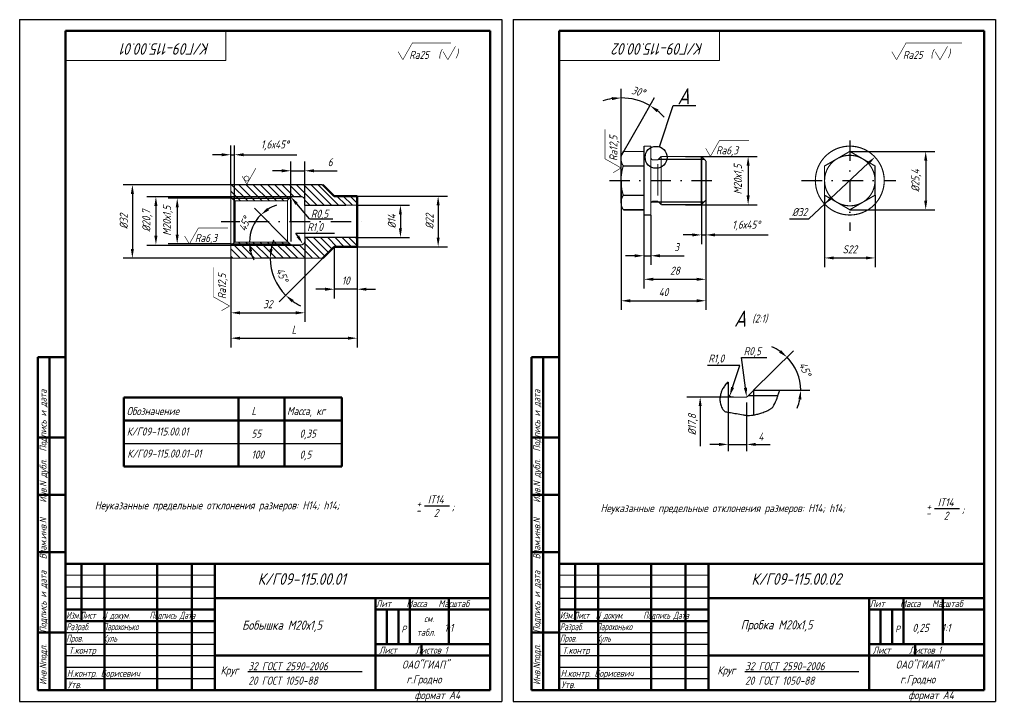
# Model space of a CAD drawing. Header units: inches. Extents: x 2854 to 6563, y -110 to 2015.
# Drawn here: x 4645.3 to 5070.3, y -100.6 to 196.4 of the extents above; entities that cross this region are included whole.
import ezdxf

# ---------------------------------------------------------------- set-up
doc = ezdxf.new("R2010")
doc.units = ezdxf.units.IN
doc.header["$LTSCALE"] = 0.7
doc.header["$MEASUREMENT"] = 0
doc.linetypes.add('DASHDOT', pattern=[25.4, 12.7, -6.35, 0, -6.35])
doc.styles.add('ROMANC', font='romanc', dxfattribs={"width": 0.8, "oblique": 15, "height": 3.5})
doc.styles.get("Standard").update_dxf_attribs({"font": 'romand.shx', "width": 0.8, "oblique": 15, "height": 3.5})
doc.dimstyles.get("Standard").update_dxf_attribs({"dimtxt": 3.5, "dimasz": 4, "dimexe": 4, "dimexo": 0, "dimgap": 2, "dimtad": 1, "dimdec": 0, "dimdsep": 46, "dimtxsty": 'Standard', "dimcen": 0.09, "dimadec": 0, "dimazin": 0, "dimtfac": 1, "dimtdec": 0, "dimtmove": 0, "dimatfit": 3, "dimfxl": 0, "dimtolj": 1, "dimtzin": 0, "dimlwd": 25, "dimlwe": 25, "dimarcsym": 0})

# ---------------------------------------------------------------- blocks, each defined once
blk = doc.blocks.new('*D76')
at = {"color": 0, "lineweight": 25}
for p, q in [((4737.34, 124.48), (4737.34, 141.52)), ((4738.94, 117.48), (4738.94, 141.52)), ((4733.34, 137.52), (4729.34, 137.52)), ((4737.34, 137.52), (4738.94, 137.52)), ((4742.94, 137.52), (4766.01, 137.52))]:
    blk.add_line(p, q, dxfattribs=at)
for points in [[(4733.34, 138.19), (4733.34, 136.86), (4737.34, 137.52)], [(4742.94, 138.19), (4742.94, 136.86), (4738.94, 137.52)]]:
    blk.add_solid(points, dxfattribs=at)
at = {"layer": 'DEFPOINTS', "color": 0, "lineweight": 25}
for p in [(4738.94, 137.52), (4737.34, 124.48), (4738.94, 117.48)]:
    blk.add_point(p, dxfattribs=at)
at = {"color": 0, "lineweight": 25, "insert": (4756.48, 141.61), "char_height": 3.5, "attachment_point": 5}
blk.add_mtext('\\A1;1,6х45%%D', dxfattribs=at)
blk = doc.blocks.new('*D77')
at = {"color": 0, "lineweight": 25}
for p, q in [((4782.35, 97.48), (4782.35, 74.96)), ((4792.35, 97.48), (4792.35, 74.96)), ((4778.35, 78.96), (4774.35, 78.96)), ((4792.35, 78.96), (4782.35, 78.96)), ((4796.35, 78.96), (4800.35, 78.96))]:
    blk.add_line(p, q, dxfattribs=at)
for points in [[(4778.35, 79.63), (4778.35, 78.3), (4782.35, 78.96)], [(4796.35, 79.63), (4796.35, 78.3), (4792.35, 78.96)]]:
    blk.add_solid(points, dxfattribs=at)
at = {"layer": 'DEFPOINTS', "color": 0, "lineweight": 25}
for p in [(4782.35, 97.48), (4792.35, 97.48), (4782.35, 78.96)]:
    blk.add_point(p, dxfattribs=at)
at = {"color": 0, "lineweight": 25, "insert": (4787.35, 82.71), "char_height": 3.5, "attachment_point": 5}
blk.add_mtext('\\A1;10', dxfattribs=at)
blk = doc.blocks.new('*D78')
at = {"color": 0, "lineweight": 25}
for p, q in [((4792.35, 115.54), (4815.16, 115.54)), ((4811.16, 111.54), (4811.16, 105.49)), ((4792.35, 101.49), (4815.16, 101.49))]:
    blk.add_line(p, q, dxfattribs=at)
for points in [[(4810.49, 111.54), (4811.82, 111.54), (4811.16, 115.54)], [(4810.49, 105.49), (4811.82, 105.49), (4811.16, 101.49)]]:
    blk.add_solid(points, dxfattribs=at)
at = {"layer": 'DEFPOINTS', "color": 0, "lineweight": 25}
for p in [(4792.35, 115.54), (4792.35, 101.49), (4811.16, 101.49)]:
    blk.add_point(p, dxfattribs=at)
at = {"color": 0, "lineweight": 25, "insert": (4807.41, 108.52), "char_height": 3.5, "attachment_point": 5, "rotation": 90}
blk.add_mtext('\\A1;%%C14', dxfattribs=at)
blk = doc.blocks.new('*D79')
at = {"color": 0, "lineweight": 25}
for p, q in [((4792.35, 119.48), (4831.6, 119.48)), ((4827.6, 115.48), (4827.6, 101.48)), ((4792.35, 97.48), (4831.6, 97.48))]:
    blk.add_line(p, q, dxfattribs=at)
for points in [[(4826.93, 115.48), (4828.26, 115.48), (4827.6, 119.48)], [(4826.93, 101.48), (4828.26, 101.48), (4827.6, 97.48)]]:
    blk.add_solid(points, dxfattribs=at)
at = {"layer": 'DEFPOINTS', "color": 0, "lineweight": 25}
for p in [(4792.35, 119.48), (4792.35, 97.48), (4827.6, 97.48)]:
    blk.add_point(p, dxfattribs=at)
at = {"color": 0, "lineweight": 25, "insert": (4823.85, 108.48), "char_height": 3.5, "attachment_point": 5, "rotation": 90}
blk.add_mtext('\\A1;%%C22', dxfattribs=at)
blk = doc.blocks.new('*D80')
at = {"color": 0, "lineweight": 25}
for p, q in [((4763.51, 108.48), (4763.51, 134.54)), ((4769.51, 115.48), (4769.51, 134.54)), ((4759.51, 130.54), (4755.51, 130.54)), ((4763.51, 130.54), (4769.51, 130.54)), ((4773.51, 130.54), (4783.64, 130.54))]:
    blk.add_line(p, q, dxfattribs=at)
for points in [[(4759.51, 131.21), (4759.51, 129.87), (4763.51, 130.54)], [(4773.51, 131.21), (4773.51, 129.87), (4769.51, 130.54)]]:
    blk.add_solid(points, dxfattribs=at)
at = {"layer": 'DEFPOINTS', "color": 0, "lineweight": 25}
for p in [(4769.51, 130.54), (4769.51, 115.48), (4763.51, 108.48)]:
    blk.add_point(p, dxfattribs=at)
at = {"color": 0, "lineweight": 25, "insert": (4780.57, 134.29), "char_height": 3.5, "attachment_point": 5}
blk.add_mtext('\\A1;6', dxfattribs=at)
blk = doc.blocks.new('*D84')
at = {"color": 0, "lineweight": 25}
for p, q in [((4766.59, 92.48), (4750.49, 92.48)), ((4777.35, 92.48), (4758.36, 73.49))]:
    blk.add_line(p, q, dxfattribs=at)
for start, end in [(159.9168, 169.9584), (180, 225), (235.0416, 245.0832)]:
    blk.add_arc((4777.35, 92.48), 22.85, start, end, dxfattribs=at)
for points in [[(4755.51, 96.4), (4754.18, 96.52), (4754.49, 92.48)], [(4763.82, 73.24), (4764.68, 74.26), (4761.19, 76.32)]]:
    blk.add_solid(points, dxfattribs=at)
at = {"layer": 'DEFPOINTS', "color": 0, "lineweight": 25}
for p in [(4782.35, 97.48), (4766.59, 92.48), (4777.35, 92.48), (4777.35, 92.48), (4755.27, 86.56)]:
    blk.add_point(p, dxfattribs=at)
at = {"color": 0, "lineweight": 25, "insert": (4759.7, 85.16), "char_height": 3.5, "attachment_point": 5, "rotation": 292.5}
blk.add_mtext('\\A1;45°', dxfattribs=at)
blk = doc.blocks.new('*D85')
at = {"color": 0, "lineweight": 25}
for p, q in [((4769.51, 101.48), (4769.51, 64.69)), ((4737.34, 92.48), (4737.34, 64.69)), ((4741.34, 68.69), (4765.51, 68.69))]:
    blk.add_line(p, q, dxfattribs=at)
for points in [[(4741.34, 69.36), (4741.34, 68.03), (4737.34, 68.69)], [(4765.51, 69.36), (4765.51, 68.03), (4769.51, 68.69)]]:
    blk.add_solid(points, dxfattribs=at)
at = {"layer": 'DEFPOINTS', "color": 0, "lineweight": 25}
for p in [(4769.51, 101.48), (4737.34, 92.48), (4769.51, 68.69)]:
    blk.add_point(p, dxfattribs=at)
at = {"color": 0, "lineweight": 25, "insert": (4753.42, 72.44), "char_height": 3.5, "attachment_point": 5}
blk.add_mtext('\\A1;32', dxfattribs=at)
blk = doc.blocks.new('*D57')
at = {"color": 0, "lineweight": 25}
for p, q in [((4792.35, 97.48), (4792.35, 53.63)), ((4737.34, 92.48), (4737.34, 53.63)), ((4741.34, 57.63), (4788.35, 57.63))]:
    blk.add_line(p, q, dxfattribs=at)
for points in [[(4741.34, 58.29), (4741.34, 56.96), (4737.34, 57.63)], [(4788.35, 58.29), (4788.35, 56.96), (4792.35, 57.63)]]:
    blk.add_solid(points, dxfattribs=at)
at = {"layer": 'DEFPOINTS', "color": 0, "lineweight": 25}
for p in [(4792.35, 97.48), (4737.34, 92.48), (4792.35, 57.63)]:
    blk.add_point(p, dxfattribs=at)
at = {"color": 0, "lineweight": 25, "insert": (4764.84, 61.38), "char_height": 3.5, "attachment_point": 5}
blk.add_mtext('\\A1;L', dxfattribs=at)
blk = doc.blocks.new('*D86')
at = {"color": 0, "lineweight": 25}
blk.add_line((4762.01, 99.77), (4747.56, 114.21), dxfattribs=at)
for start, end in [(107.7216, 121.3608), (135, 180), (193.6392, 207.2784)]:
    blk.add_arc((4762.3, 99.48), 16.84, start, end, dxfattribs=at)
for points in [[(4753.95, 113.33), (4753.12, 114.38), (4750.39, 111.38)], [(4745.27, 95.42), (4746.59, 95.58), (4745.46, 99.48)]]:
    blk.add_solid(points, dxfattribs=at)
at = {"layer": 'DEFPOINTS', "color": 0, "lineweight": 25}
for p in [(4747.71, 107.9), (4738.94, 99.48), (4762.01, 99.77), (4762.3, 99.48), (4763.21, 98.56)]:
    blk.add_point(p, dxfattribs=at)
at = {"color": 0, "lineweight": 25, "insert": (4743.28, 107.36), "char_height": 3.5, "attachment_point": 5, "rotation": 67.5}
blk.add_mtext('\\A1;45°', dxfattribs=at)
blk = doc.blocks.new('*D87')
at = {"color": 0, "lineweight": 25}
for p, q in [((4907.23, 137.06), (4907.23, 166.29)), ((4916.51, 153.16), (4921.83, 162.39))]:
    blk.add_line(p, q, dxfattribs=at)
for start, end in [(99.0922, 108.1844), (60.0593, 90), (41.8749, 50.9671)]:
    blk.add_arc((4907.23, 137.06), 25.23, start, end, dxfattribs=at)
for points in [[(4903.19, 162.64), (4903.3, 161.31), (4907.23, 162.29)], [(4922.75, 156.11), (4923.5, 157.21), (4919.83, 158.93)]]:
    blk.add_solid(points, dxfattribs=at)
at = {"layer": 'DEFPOINTS', "color": 0, "lineweight": 25}
for p in [(4915.85, 160.78), (4916.51, 153.16), (4907.51, 137.55), (4907.23, 135.81), (4907.23, 126.28)]:
    blk.add_point(p, dxfattribs=at)
at = {"color": 0, "lineweight": 25, "insert": (4914.72, 165.06), "char_height": 3.5, "attachment_point": 5, "rotation": 345.0297}
blk.add_mtext('\\A1;30°', dxfattribs=at)
blk = doc.blocks.new('*D88')
at = {"color": 0, "lineweight": 25}
for p, q in [((4942.23, 115.78), (4942.23, 98.61)), ((4944.2, 117.75), (4944.2, 98.61)), ((4938.23, 102.61), (4934.23, 102.61)), ((4942.23, 102.61), (4944.2, 102.61)), ((4948.2, 102.61), (4971.27, 102.61))]:
    blk.add_line(p, q, dxfattribs=at)
for points in [[(4938.23, 103.28), (4938.23, 101.94), (4942.23, 102.61)], [(4948.2, 103.28), (4948.2, 101.94), (4944.2, 102.61)]]:
    blk.add_solid(points, dxfattribs=at)
at = {"layer": 'DEFPOINTS', "color": 0, "lineweight": 25}
for p in [(4942.23, 115.78), (4944.2, 117.75), (4944.2, 102.61)]:
    blk.add_point(p, dxfattribs=at)
at = {"color": 0, "lineweight": 25, "insert": (4961.74, 106.69), "char_height": 3.5, "attachment_point": 5}
blk.add_mtext('\\A1;1,6х45%%D', dxfattribs=at)
blk = doc.blocks.new('*D58')
at = {"color": 0, "lineweight": 25}
for p, q in [((4917.23, 111.28), (4917.23, 89.54)), ((4920.23, 111.28), (4920.23, 89.54)), ((4913.23, 93.54), (4909.23, 93.54)), ((4917.23, 93.54), (4920.23, 93.54)), ((4924.23, 93.54), (4934.73, 93.54))]:
    blk.add_line(p, q, dxfattribs=at)
for points in [[(4913.23, 94.2), (4913.23, 92.87), (4917.23, 93.54)], [(4924.23, 94.2), (4924.23, 92.87), (4920.23, 93.54)]]:
    blk.add_solid(points, dxfattribs=at)
at = {"layer": 'DEFPOINTS', "color": 0, "lineweight": 25}
for p in [(4917.23, 111.28), (4920.23, 111.28), (4920.23, 93.54)]:
    blk.add_point(p, dxfattribs=at)
at = {"color": 0, "lineweight": 25, "insert": (4931.48, 97.29), "char_height": 3.5, "attachment_point": 5}
blk.add_mtext('\\A1;3', dxfattribs=at)
blk = doc.blocks.new('*D59')
at = {"color": 0, "lineweight": 25}
for p, q in [((4944.2, 117.75), (4944.2, 79.28)), ((4917.23, 111.28), (4917.23, 79.28)), ((4921.23, 83.28), (4940.2, 83.28))]:
    blk.add_line(p, q, dxfattribs=at)
for points in [[(4921.23, 83.95), (4921.23, 82.62), (4917.23, 83.28)], [(4940.2, 83.95), (4940.2, 82.62), (4944.2, 83.28)]]:
    blk.add_solid(points, dxfattribs=at)
at = {"layer": 'DEFPOINTS', "color": 0, "lineweight": 25}
for p in [(4944.2, 117.75), (4917.23, 111.28), (4944.2, 83.28)]:
    blk.add_point(p, dxfattribs=at)
at = {"color": 0, "lineweight": 25, "insert": (4930.72, 87.03), "char_height": 3.5, "attachment_point": 5}
blk.add_mtext('\\A1;28', dxfattribs=at)
blk = doc.blocks.new('*D89')
at = {"color": 0, "lineweight": 25}
for p, q in [((4907.23, 126.28), (4907.23, 69.94)), ((4944.2, 126.28), (4944.2, 69.94)), ((4911.23, 73.94), (4940.2, 73.94))]:
    blk.add_line(p, q, dxfattribs=at)
for points in [[(4911.23, 74.6), (4911.23, 73.27), (4907.23, 73.94)], [(4940.2, 74.6), (4940.2, 73.27), (4944.2, 73.94)]]:
    blk.add_solid(points, dxfattribs=at)
at = {"layer": 'DEFPOINTS', "color": 0, "lineweight": 25}
for p in [(4907.23, 126.28), (4944.2, 126.28), (4944.2, 73.94)]:
    blk.add_point(p, dxfattribs=at)
at = {"color": 0, "lineweight": 25, "insert": (4925.72, 77.69), "char_height": 3.5, "attachment_point": 5}
blk.add_mtext('\\A1;40', dxfattribs=at)
blk = doc.blocks.new('*D90')
at = {"color": 0, "lineweight": 25}
for p, q in [((4964.96, 34.93), (4982.4, 52.15)), ((4976.24, 34.93), (4989.47, 34.93))]:
    blk.add_line(p, q, dxfattribs=at)
for start, end in [(55.8328, 67.0256), (360, 44.64), (337.6144, 348.8072)]:
    blk.add_arc((4964.96, 34.93), 20.51, start, end, dxfattribs=at)
for points in [[(4976.91, 52.41), (4976.05, 51.39), (4979.56, 49.34)], [(4984.42, 31.02), (4985.74, 30.89), (4985.47, 34.93)]]:
    blk.add_solid(points, dxfattribs=at)
at = {"layer": 'DEFPOINTS', "color": 0, "lineweight": 25}
for p in [(4984.78, 40.2), (4964.96, 34.93), (4964.96, 34.93), (4976.24, 34.93), (4962.22, 32.22)]:
    blk.add_point(p, dxfattribs=at)
at = {"color": 0, "lineweight": 25, "insert": (4987.4, 44.14), "char_height": 3.5, "attachment_point": 5, "rotation": 292.32}
blk.add_mtext('\\A1;45°', dxfattribs=at)
blk = doc.blocks.new('*D60')
at = {"color": 0, "lineweight": 25}
for p, q in [((5006.85, 138.98), (5043.9, 138.98)), ((5039.9, 134.98), (5039.9, 117.58)), ((5006.85, 113.58), (5043.9, 113.58))]:
    blk.add_line(p, q, dxfattribs=at)
for points in [[(5039.23, 134.98), (5040.57, 134.98), (5039.9, 138.98)], [(5039.23, 117.58), (5040.57, 117.58), (5039.9, 113.58)]]:
    blk.add_solid(points, dxfattribs=at)
at = {"layer": 'DEFPOINTS', "color": 0, "lineweight": 25}
for p in [(5006.85, 138.98), (5006.85, 113.58), (5039.9, 113.58)]:
    blk.add_point(p, dxfattribs=at)
at = {"color": 0, "lineweight": 25, "insert": (5035.82, 126.28), "char_height": 3.5, "attachment_point": 5, "rotation": 90}
blk.add_mtext('\\A1;%%C25,4', dxfattribs=at)
blk = doc.blocks.new('*D61')
at = {"color": 0, "lineweight": 25}
for p, q in [((4995.85, 119.93), (4995.85, 88.58)), ((5017.85, 119.93), (5017.85, 88.58)), ((4999.85, 92.58), (5013.85, 92.58))]:
    blk.add_line(p, q, dxfattribs=at)
for points in [[(4999.85, 93.25), (4999.85, 91.92), (4995.85, 92.58)], [(5013.85, 93.25), (5013.85, 91.92), (5017.85, 92.58)]]:
    blk.add_solid(points, dxfattribs=at)
at = {"layer": 'DEFPOINTS', "color": 0, "lineweight": 25}
for p in [(4995.85, 119.93), (5017.85, 119.93), (5017.85, 92.58)]:
    blk.add_point(p, dxfattribs=at)
at = {"color": 0, "lineweight": 25, "insert": (5006.85, 96.33), "char_height": 3.5, "attachment_point": 5}
blk.add_mtext('\\A1;S22', dxfattribs=at)

msp = doc.modelspace()

# ---------------------------------------------------------------- linework, layer by layer
for p, q in [((4645.3, 196.42), (4645.3, -100.58)), ((4645.3, 196.42), (4855.3, 196.42)), ((4855.3, 196.42), (4855.3, -100.58)), ((4860.29, 196.42), (4860.29, -100.58)), ((4860.29, 196.42), (5070.29, 196.42)), ((5070.29, 196.42), (5070.29, -100.58)), ((4923.98, 140.94), (4929.89, 158.92)), ((4929.89, 158.92), (4939.76, 158.92)), ((4907.23, 135.81), (4907.23, 155.33)), ((4907.51, 137.55), (4916.51, 153.16)), ((4923.54, 135.58), (4943.42, 135.58)), ((4908.17, 119.93), (4917.23, 119.93)), ((4737.41, 118.62), (4763.24, 118.62)), ((4765.98, 116.14), (4771.43, 109.57)), ((4787.34, 115.48), (4769.51, 115.48)), ((4920.23, 116.98), (4943.42, 116.98)), ((4908.24, 113.58), (4917.23, 113.58)), ((4980.66, 109.6), (4989, 109.6)), ((4765.63, 103.41), (4782.4, 103.41)), ((4766.49, 102.05), (4765.63, 103.41)), ((4737.6, 98.75), (4763.03, 98.75)), ((4792.35, 101.48), (4769.51, 101.48)), ((4959.64, 49.18), (4970.7, 49.18)), ((4961.4, 35.98), (4959.64, 49.18)), ((4958.91, 45.68), (4944.89, 45.68)), ((4955.79, 36.17), (4958.91, 45.68)), ((4956.26, 31.96), (4935.9, 31.96)), ((4962.63, 32.63), (4975.56, 32.63)), ((4941.69, 28.07), (4941.69, 10.55)), ((4645.3, -100.58), (4855.3, -100.58)), ((4860.29, -100.58), (5070.29, -100.58))]:
    msp.add_line(p, q)
at = {"lineweight": 50}
for p, q in [((4665.3, 191.42), (4665.3, -95.58)), ((4665.3, 191.42), (4850.3, 191.42)), ((4850.3, 191.42), (4850.3, -95.58)), ((4880.29, 191.42), (4880.29, -95.58)), ((4880.29, 191.42), (5065.29, 191.42)), ((5065.29, 191.42), (5065.29, -95.58)), ((4782.35, 119.48), (4777.35, 124.48)), ((4738.94, 117.48), (4738.94, 99.48)), ((4782.35, 97.48), (4777.35, 92.48)), ((4653.3, 49.42), (4653.3, -95.58)), ((4653.3, 49.42), (4665.3, 49.42)), ((4658.3, 49.42), (4658.3, -95.58)), ((4868.29, 49.42), (4868.29, -95.58)), ((4868.29, 49.42), (4880.29, 49.42)), ((4873.29, 49.42), (4873.29, -95.58)), ((4690.68, 31.74), (4785.68, 31.74)), ((4690.68, 31.74), (4690.68, 1.74)), ((4740.68, 31.74), (4740.68, 1.74)), ((4760.68, 31.74), (4760.68, 1.74)), ((4785.68, 31.74), (4785.68, 1.74)), ((4690.68, 21.74), (4785.68, 21.74)), ((4653.3, 14.42), (4665.3, 14.42)), ((4868.29, 14.42), (4880.29, 14.42)), ((4690.68, 1.74), (4785.68, 1.74)), ((4653.3, -10.58), (4665.3, -10.58)), ((4868.29, -10.58), (4880.29, -10.58)), ((4653.3, -35.58), (4665.3, -35.58)), ((4868.29, -35.58), (4880.29, -35.58)), ((4665.3, -40.58), (4850.3, -40.58)), ((4672.3, -40.58), (4672.3, -65.58)), ((4682.3, -40.58), (4682.3, -95.58)), ((4705.3, -40.58), (4705.3, -95.58)), ((4720.3, -40.58), (4720.3, -95.58)), ((4730.3, -40.58), (4730.3, -95.58)), ((4880.29, -40.58), (5065.29, -40.58)), ((4887.29, -40.58), (4887.29, -65.58)), ((4897.29, -40.58), (4897.29, -95.58)), ((4920.29, -40.58), (4920.29, -95.58)), ((4935.29, -40.58), (4935.29, -95.58)), ((4945.29, -40.58), (4945.29, -95.58)), ((4800.3, -55.58), (4800.3, -95.58)), ((4815.3, -55.58), (4815.3, -75.58)), ((4832.3, -55.58), (4832.3, -75.58)), ((5015.29, -55.58), (5015.29, -95.58)), ((5030.29, -55.58), (5030.29, -75.58)), ((5047.29, -55.58), (5047.29, -75.58)), ((4665.3, -60.58), (4730.3, -60.58)), ((4800.3, -60.58), (4850.3, -60.58)), ((4805.3, -60.58), (4805.3, -75.58)), ((4810.3, -60.58), (4810.3, -75.58)), ((4880.29, -60.58), (4945.29, -60.58)), ((5015.29, -60.58), (5065.29, -60.58)), ((5020.29, -60.58), (5020.29, -75.58)), ((5025.29, -60.58), (5025.29, -75.58)), ((4665.3, -65.58), (4730.3, -65.58)), ((4880.29, -65.58), (4945.29, -65.58)), ((4653.3, -70.58), (4665.3, -70.58)), ((4868.29, -70.58), (4880.29, -70.58)), ((4800.3, -75.58), (4850.3, -75.58)), ((4820.3, -75.58), (4820.3, -80.58)), ((5015.29, -75.58), (5065.29, -75.58)), ((5035.29, -75.58), (5035.29, -80.58)), ((4653.3, -95.58), (4850.3, -95.58)), ((4868.29, -95.58), (5065.29, -95.58))]:
    msp.add_line(p, q, dxfattribs=at)
at = {"linetype": 'DASHDOT'}
for p, q in [((5006.85, 143.8), (5006.85, 104.4)), ((4902.15, 126.28), (4948.69, 126.28)), ((4985.86, 126.28), (5026.9, 126.28)), ((4733.04, 108.48), (4741.2, 108.48)), ((4745.05, 108.48), (4798.29, 108.48))]:
    msp.add_line(p, q, dxfattribs=at)
at = {"color": 0, "linetype": 'ByBlock'}
for p, q in [((4935.3, 136.78), (4962.89, 136.78)), ((4942.23, 136.78), (4942.23, 100.6)), ((5014.89, 133.79), (4989, 109.6)), ((4907.23, 126.22), (4907.23, 73.69)), ((4944.2, 126.28), (4944.2, 73.75)), ((4935.3, 115.78), (4962.89, 115.78)), ((4917.23, 111.22), (4917.23, 82.03)), ((4953.93, 25.4), (4953.93, 8.37)), ((4961.93, 24), (4961.93, 8.37)), ((4949.93, 11.37), (4945.93, 11.37)), ((4953.93, 11.37), (4961.93, 11.37)), ((4965.93, 11.37), (4969.93, 11.37)), ((4969.93, 11.37), (4972.16, 11.37))]:
    msp.add_line(p, q, dxfattribs=at)
at = {"lineweight": 25}
for p, q in [((4942.23, 136.75), (4966.58, 136.75)), ((4962.58, 132.75), (4962.58, 119.78)), ((4737.34, 124.48), (4690.44, 124.48)), ((4694.44, 120.48), (4694.44, 96.48)), ((4764.88, 119.27), (4700.69, 119.27)), ((4704.69, 115.27), (4704.69, 102.27)), ((4737.34, 118.62), (4709.98, 118.62)), ((4713.98, 115), (4713.98, 102.37)), ((4942.2, 115.78), (4966.58, 115.78)), ((4771.52, 109.57), (4781.75, 109.57)), ((4767.22, 98.07), (4700.69, 98.07)), ((4737.34, 98.75), (4709.98, 98.75)), ((4737.34, 92.48), (4690.44, 92.48)), ((4690.68, 11.74), (4785.68, 11.74)), ((4821.66, -15.35), (4832.49, -15.35)), ((5043.73, -16.57), (5054.55, -16.57)), ((4665.3, -50.58), (4730.3, -50.58)), ((4880.29, -50.58), (4945.29, -50.58)), ((4665.3, -55.58), (4730.3, -55.58)), ((4880.29, -55.58), (4945.29, -55.58)), ((4665.3, -70.58), (4730.3, -70.58)), ((4880.29, -70.58), (4945.29, -70.58)), ((4665.3, -75.58), (4730.3, -75.58)), ((4880.29, -75.58), (4945.29, -75.58)), ((4665.3, -80.58), (4730.3, -80.58)), ((4880.29, -80.58), (4945.29, -80.58)), ((4665.3, -85.58), (4730.3, -85.58)), ((4744.74, -87.53), (4794.47, -87.53)), ((4880.29, -85.58), (4945.29, -85.58)), ((4961.08, -87.53), (5010.81, -87.53)), ((4665.3, -90.58), (4730.3, -90.58)), ((4880.29, -90.58), (4945.29, -90.58))]:
    msp.add_line(p, q, dxfattribs=at)
at = {"color": 0}
for p, q in [((4744.68, 117.48), (4737.68, 124.48)), ((4747.82, 117.48), (4740.82, 124.48)), ((4750.96, 117.48), (4743.96, 124.48)), ((4754.1, 117.48), (4747.1, 124.48)), ((4757.25, 117.48), (4750.25, 124.48)), ((4760.39, 117.48), (4753.39, 124.48)), ((4762.62, 118.39), (4756.53, 124.48)), ((4764.88, 119.27), (4759.68, 124.48)), ((4768.03, 119.27), (4762.82, 124.48)), ((4774.96, 115.48), (4765.96, 124.48)), ((4778.11, 115.48), (4769.11, 124.48)), ((4781.25, 115.48), (4772.25, 124.48)), ((4784.39, 115.48), (4775.39, 124.48)), ((4741.53, 117.48), (4737.34, 121.67)), ((4787.34, 115.67), (4783.54, 119.48)), ((4790.09, 115.67), (4786.28, 119.48)), ((4792.35, 116.37), (4789.24, 119.48)), ((4769.58, 117.77), (4769.49, 117.86)), ((4771.82, 115.48), (4769.5, 117.79)), ((4744.42, 92.48), (4738.18, 98.71)), ((4747.67, 92.48), (4740.67, 99.48)), ((4750.82, 92.48), (4743.82, 99.48)), ((4753.96, 92.48), (4746.96, 99.48)), ((4757.1, 92.48), (4750.1, 99.48)), ((4760.23, 92.48), (4753.23, 99.48)), ((4763.39, 92.48), (4756.11, 99.76)), ((4766.53, 92.48), (4759.53, 99.48)), ((4769.68, 92.48), (4764.13, 98.02)), ((4772.82, 92.48), (4767.02, 98.27)), ((4775.96, 92.48), (4769.32, 99.12)), ((4778.23, 93.35), (4770.1, 101.48)), ((4779.8, 94.93), (4773.25, 101.48)), ((4781.14, 96.73), (4776.39, 101.48)), ((4783.53, 97.48), (4779.53, 101.48)), ((4786.68, 97.48), (4782.68, 101.48)), ((4785.82, 101.48), (4785.8, 101.49)), ((4789.82, 97.48), (4785.82, 101.48)), ((4792.35, 97.82), (4788.69, 101.48)), ((4792.35, 100.74), (4791.61, 101.48)), ((4741.39, 92.48), (4737.34, 96.52)), ((4738.24, 92.48), (4737.34, 93.38))]:
    msp.add_line(p, q, dxfattribs=at)
at = {"linetype": 'Continuous', "lineweight": 50}
for p, q in [((4782.35, 119.48), (4792.35, 119.48)), ((4782.35, 97.48), (4792.35, 97.48))]:
    msp.add_line(p, q, dxfattribs=at)
at = {"color": 0, "linetype": 'ByBlock', "lineweight": 50}
msp.add_line((4792.35, 119.48), (4792.35, 97.48), dxfattribs=at)
at = {"lineweight": 15}
for p, q in [((4665.3, -45.58), (4730.3, -45.58)), ((4880.29, -45.58), (4945.29, -45.58))]:
    msp.add_line(p, q, dxfattribs=at)
at = {"color": 1, "lineweight": 50}
for p, q in [((4730.3, -55.58), (4850.3, -55.58)), ((4945.29, -55.58), (5065.29, -55.58)), ((4730.3, -80.58), (4850.3, -80.58)), ((4945.29, -80.58), (5065.29, -80.58))]:
    msp.add_line(p, q, dxfattribs=at)
for points, const_width in [([(4735.15, 178.54), (4735.15, 191.54)], 0.5), ([(4950.14, 178.54), (4950.14, 191.54)], 0.5), ([(4812.22, 178.89), (4816.38, 186.23)], 0.25), ([(4816.38, 186.23), (4833.13, 186.23)], 0.3), ([(4831.82, 178.89), (4835.16, 184.78)], 0.25), ([(5027.2, 178.89), (5031.37, 186.23)], 0.25), ([(5031.37, 186.23), (5055.73, 186.23)], 0.3), ([(5046.11, 178.89), (5049.45, 184.78)], 0.25), ([(4665.15, 178.54), (4735.15, 178.54)], 0.5), ([(4810.19, 182.39), (4812.22, 178.89)], 0.25), ([(4829.79, 182.39), (4831.82, 178.89)], 0.25), ([(4880.14, 178.54), (4950.14, 178.54)], 0.5), ([(5025.17, 182.39), (5027.2, 178.89)], 0.25), ([(5044.08, 182.39), (5046.11, 178.89)], 0.25), ([(4900.28, 135.74), (4900.28, 148.62)], 0.25), ([(4917.23, 141.28), (4920.23, 141.28)], 0.5), ([(4917.23, 141.28), (4917.23, 111.28)], 0.5), ([(4920.23, 141.28), (4920.23, 126.28)], 0.5), ([(4944.11, 140.31), (4946.15, 136.81)], 0.25), ([(4946.15, 136.81), (4950.12, 143.81)], 0.25), ([(4950.12, 143.81), (4963.01, 143.81)], 0.25), ([(4907.23, 135.81), (4907.23, 126.28)], 0.5), ([(4908.24, 138.98), (4917.23, 138.98)], 0.5), ([(4923.38, 135.43), (4924.74, 136.78)], 0.5), ([(4924.74, 136.78), (4942.2, 136.78)], 0.5), ([(4924.74, 136.78), (4924.74, 115.78)], 0.5), ([(4942.2, 136.78), (4942.2, 115.78)], 0.5), ([(4942.2, 136.78), (4944.2, 134.81)], 0.5), ([(4744.27, 124.7), (4748.24, 131.7)], 0.25), ([(4907.28, 131.76), (4900.28, 135.74)], 0.25), ([(4903.78, 129.73), (4907.28, 131.76)], 0.25), ([(4908.17, 132.63), (4917.23, 132.63)], 0.5), ([(4921.23, 135.28), (4923.03, 135.28)], 0.5), ([(4923.23, 133.5), (4923.23, 119.68)], 0.5), ([(4944.2, 134.81), (4944.2, 117.75)], 0.5), ([(4742.23, 128.2), (4744.27, 124.7)], 0.25), ([(4737.34, 117.57), (4737.34, 124.48)], 0.5), ([(4737.34, 124.48), (4777.35, 124.48)], 0.5), ([(4766.85, 124.48), (4777.35, 124.48)], 0.25), ([(4907.23, 116.75), (4907.23, 126.28)], 0.5), ([(4920.23, 111.28), (4920.23, 126.28)], 0.5), ([(4737.34, 108.48), (4737.34, 119.08)], 0.5), ([(4737.34, 119.08), (4737.34, 92.48)], 0.5), ([(4738.94, 117.48), (4737.34, 119.08)], 0.5), ([(4763.21, 118.98), (4762.01, 117.77)], 0.5), ([(4763.92, 119.27), (4767.91, 119.27)], 0.5), ([(4908.17, 119.93), (4917.23, 119.93)], 0.5), ([(4738.94, 117.48), (4762.01, 117.48)], 0.5), ([(4762.01, 117.77), (4762.01, 99.63)], 0.5), ([(4763.51, 108.77), (4763.51, 117.87)], 0.5), ([(4769.51, 108.77), (4769.51, 117.67)], 0.5), ([(4792.35, 115.54), (4769.51, 115.54)], 0.5), ([(4921.23, 117.28), (4923.03, 117.28)], 0.5), ([(4923.38, 117.14), (4924.74, 115.78)], 0.5), ([(4924.74, 115.78), (4942.2, 115.78)], 0.5), ([(4942.2, 115.78), (4944.2, 117.75)], 0.5), ([(4908.24, 113.58), (4917.23, 113.58)], 0.5), ([(4917.23, 111.28), (4920.23, 111.28)], 0.5), ([(4917.23, 111.28), (4920.23, 111.28)], 0.5), ([(4737.34, 108.48), (4737.34, 101.23)], 0.5), ([(4763.51, 108.77), (4763.51, 99.67)], 0.5), ([(4769.51, 108.77), (4769.51, 99.87)], 0.5), ([(4717.21, 102.15), (4719.24, 98.65)], 0.25), ([(4719.24, 98.65), (4723.22, 105.65)], 0.25), ([(4723.22, 105.65), (4736.1, 105.65)], 0.25), ([(4738.94, 99.48), (4737.34, 97.88)], 0.5), ([(4738.94, 99.48), (4762.3, 99.48)], 0.5), ([(4763.21, 98.56), (4762.01, 99.77)], 0.5), ([(4763.92, 98.27), (4767.91, 98.27)], 0.5), ([(4792.35, 101.49), (4769.51, 101.49)], 0.5), ([(4737.34, 92.48), (4777.35, 92.48)], 0.5), ([(4766.59, 92.48), (4777.35, 92.48)], 0.25), ([(4729.79, 75.62), (4729.79, 88.51)], 0.25), ([(4736.79, 71.65), (4729.79, 75.62)], 0.25), ([(4733.29, 69.62), (4736.79, 71.65)], 0.25), ([(4953.93, 38.49), (4953.93, 25.4)], 0.5), ([(4962.22, 32.22), (4964.96, 34.93)], 0.5), ([(4964.96, 34.93), (4964.96, 24.21)], 0.5), ([(4964.96, 34.93), (4976.24, 34.93)], 0.5), ([(4955.93, 31.93), (4961.51, 31.93)], 0.5), ([(4961.93, 29.67), (4961.93, 24)], 0.5)]:
    msp.add_lwpolyline(points, dxfattribs=dict(const_width=const_width))
for points, const_width in [([(5021.85, 126.28, 1), (4991.85, 126.28, 1)], 0.5), ([(4908.24, 138.98, 0.317785), (4908.25, 132.63, 0.317785)], 0.5), ([(4920.23, 136.28, 0.414214), (4921.23, 135.28, 0.414214)], 0.5), ([(5017.85, 126.28, 1), (4995.85, 126.28, 1)], 0.5), ([(4908.17, 132.63, 0.147456), (4908.17, 119.93, 0.147456)], 0.5), ([(4923.03, 135.28, 0.198169), (4923.38, 135.43, 0.198169)], 0.5), ([(4745.26, 127.17, 1), (4743.12, 127.17, 1)], 0.25), ([(4745.26, 127.17, -1), (4743.12, 127.17, -1)], 0.25), ([(5021.85, 126.28, -1), (4991.85, 126.28, -1)], 0.5), ([(5017.85, 126.28, -1), (4995.85, 126.28, -1)], 0.5), ([(4763.21, 118.98, -0.198912), (4763.92, 119.27, -0.198912)], 0.5), ([(4767.91, 119.27, -0.414214), (4769.51, 117.67, -0.414214)], 0.5), ([(4908.24, 113.58, -0.317785), (4908.25, 119.93, -0.317785)], 0.5), ([(4920.23, 116.28, -0.414214), (4921.23, 117.28, -0.414214)], 0.5), ([(4923.03, 117.28, -0.198169), (4923.38, 117.14, -0.198169)], 0.5), ([(4763.21, 98.56, 0.198912), (4763.92, 98.27, 0.198912)], 0.5), ([(4767.91, 98.27, 0.414214), (4769.51, 99.87, 0.414214)], 0.5), ([(4953.93, 33.93, 0.414214), (4955.93, 31.93, 0.414214)], 0.5), ([(4961.51, 31.93, 0.19728), (4962.22, 32.22, 0.19728)], 0.5)]:
    msp.add_lwpolyline(points, format="xyb", dxfattribs=dict(const_width=const_width))
at = {"const_width": 0.5}
msp.add_lwpolyline([(5017.85, 132.63), (5006.85, 138.98), (4995.85, 132.63), (4995.85, 119.93), (5006.85, 113.58), (5017.85, 119.93)], close=True, dxfattribs=at)
msp.add_lwpolyline([(4953.93, 38.49, 0.003231), (4953.82, 38.42, 0.094601), (4952.48, 37.1, 0.016278), (4951.48, 35.55, 0.037071), (4951.11, 34.82, 0.036857), (4950.69, 33.53, 0.028084), (4950.35, 31.78, 0.064406), (4950.34, 30.05, 0.056558), (4950.81, 28.13, 0.093492), (4951.97, 26.18, 0.168657), (4953.09, 25.55, 0.003626), (4954.91, 25.23, -0.002546), (4957.5, 24.79, -0.001333), (4960.35, 24.28, 0.002687), (4961.76, 24.03, 0.067354), (4963.23, 23.97, 0.031243), (4966.33, 24.48, 0.021246), (4968.04, 24.95, 0.016989), (4970.13, 25.7, 0.036779), (4972.12, 26.66, 0.070611), (4973.03, 27.37, 0.071544), (4973.84, 28.51, 0.030859), (4975.16, 31.48, 0.00832), (4975.58, 32.69, 0.00664), (4976.07, 34.21, 0.028491), (4976.24, 34.93, 0.032293)], format="xyb")
msp.add_circle((4922.49, 136.41), 4.77)
at = {"lineweight": 25}
for points in [[(4961.91, 132.75), (4963.25, 132.75), (4962.58, 136.75)], [(4693.78, 120.48), (4695.11, 120.48), (4694.44, 124.48)], [(4704.02, 115.27), (4705.35, 115.27), (4704.69, 119.27)], [(4961.91, 119.78), (4963.25, 119.78), (4962.58, 115.78)], [(4713.31, 114.62), (4714.64, 114.62), (4713.98, 118.62)], [(4704.02, 102.27), (4705.35, 102.27), (4704.69, 98.27)], [(4713.3, 102.75), (4714.63, 102.75), (4713.96, 98.75)], [(4693.78, 96.48), (4695.11, 96.48), (4694.44, 92.48)]]:
    msp.add_solid(points, dxfattribs=at)
at = {"color": 0, "linetype": 'ByBlock'}
for points in [[(5015.34, 133.31), (5014.43, 134.28), (5017.81, 136.53)], [(4999.27, 118.29), (4998.36, 119.26), (4995.89, 116.04)], [(4949.93, 12.04), (4949.93, 10.71), (4953.93, 11.37)], [(4965.93, 12.04), (4965.93, 10.71), (4961.93, 11.37)]]:
    msp.add_solid(points, dxfattribs=at)
for points in [[(4765.46, 115.71), (4766.49, 116.57), (4763.42, 119.22)], [(4767.06, 102.41), (4765.93, 101.69), (4768.64, 98.67)], [(4956.42, 35.96), (4955.15, 36.38), (4954.54, 32.37)], [(4962.06, 36.07), (4960.74, 35.9), (4961.93, 32.02)], [(4941.03, 28.07), (4942.36, 28.07), (4941.69, 32.07)]]:
    msp.add_solid(points)
at = {"layer": 'DEFPOINTS', "color": 0, "linetype": 'ByBlock'}
for p in [(4894.44, 141.97), (4920.23, 141.28), (4945.23, 136.78), (5017.81, 136.53), (4923.23, 133.5), (4893.49, 128.12), (4907.23, 126.28), (4937.23, 126.28), (4761.73, 119.3), (4737.57, 115.72), (4748.08, 118.99), (4769.51, 117.67), (4945.23, 115.78), (4945.23, 115.78), (4960.75, 115.78), (4995.89, 116.04), (4917.23, 111.28), (4751.57, 108.5), (4944.2, 103.49), (4709.44, 98.22), (4734.39, 98.22), (4754.33, 98), (4755.5, 98), (4761.73, 98.3), (4761.73, 98.3), (4763.73, 100.27), (4769.51, 99.87), (4769.51, 99.87), (4780.62, 101.49), (4737.34, 92.48), (4737.34, 92.48), (4737.35, 92.48), (4937.23, 85.03), (4907.23, 76.69), (4961.93, 29.67), (4953.93, 25.4), (4961.93, 24), (4961.93, 11.37)]:
    msp.add_point(p, dxfattribs=at)

# ---------------------------------------------------------------- texts
at = {"style": 'ROMANC', "oblique": 15, "width": 0.8}
for s, p in [('(', (4827.64, 179.72)), (')', (4835.13, 179.85)), ('(', (5041.93, 179.72)), (')', (5049.42, 179.85))]:
    msp.add_text(s, height=3.5, dxfattribs=at).set_placement(p)
at = {"lineweight": 35, "char_height": 5, "width": 116.2188, "attachment_point": 1, "rotation": 180}
for s, insert in [('К/Г09-115.00.01 ', (4728.03, 181.11)), ('К/Г09-115.00.02 ', (4943.02, 181.11))]:
    msp.add_mtext(s, dxfattribs=dict(at, insert=insert))
at = {"lineweight": 25, "attachment_point": 1}
for s, insert, char_height, width in [('Ra25', (4815.01, 182.77), 3.5, 29.1251), ('Ra25', (5029.99, 182.77), 3.5, 29.1251), ('А', (4931.8, 166.49), 7, 27.65), ('Ra6,3', (4948.59, 141.2), 3.5, 29.1251), ('R0,5', (4772.19, 113.59), 3.5, 29.1251), ('%%C32', (4981.73, 114.29), 3.5, 13.5233), ('R1,0', (4770.56, 107.74), 3.5, 29.1251), ('Ra6,3', (4721.68, 103.04), 3.5, 29.1251), ('А', (4956.45, 69.66), 7, 27.65), ('(2:1)', (4964.36, 67.95), 3.5, 22.9613), ('R0,5', (4960.63, 53.71), 3.5, 29.1251), ('R1,0', (4945.24, 50.54), 3.5, 29.1251), ('Обозначение', (4691.99, 27.65), 3.5, 56.3659), ('  L', (4742.58, 27.65), 3.5, 56.3659), ('Масса, кг', (4761.77, 27.65), 3.5, 56.3659), ('К/Г09-115.00.01', (4692.01, 18.74), 3.5, 47.5376), ('  55', (4742.58, 17.84), 3.5, 56.3659), ('  0,35', (4763.52, 17.84), 3.5, 56.3659), ('4', (4967.05, 16.51), 3.5, 15.866), ('К/Г09-115.00.01-01', (4692.22, 9.15), 3.5, 47.5376), ('  100', (4742.58, 8.69), 3.5, 56.3659), ('  0,5', (4763.52, 8.69), 3.5, 56.3659), ('IT14', (4823.11, -10.83), 3.5, 19.7907), ('IT14', (5045.17, -12.05), 3.5, 19.7907), ('  Неуказанные предельные отклонения размеров: H14; h14; ', (4674.4, -13.41), 3.5, 158.004), ('+', (4818.16, -12.64), 3.5, 4.3989), ('2', (4825.72, -16.7), 3.5, 17.1446), (';', (4833.55, -13.98), 3.5, 9.0235), (' Неуказанные предельные отклонения размеров: H14; h14; ', (4896.46, -14.63), 3.5, 158.004), ('+', (5040.22, -13.86), 3.5, 4.3989), (';', (5055.61, -15.2), 3.5, 9.0235), ('-', (4817.94, -15.58), 3.5, 6.6548), ('-', (5040, -16.8), 3.5, 6.6548), ('2', (5047.79, -17.92), 3.5, 17.1446), ('{\\W0.7;Лит    Масса   Масштаб}', (4800.5, -56.47), 3, 48.3624), ('{\\W0.7;Лит    Масса   Масштаб}', (5015.48, -56.47), 3, 48.3624), ('{\\W0.6; Изм.Лист  N докум.      Подпись Дата\\P Разраб.    Парохонько\\P Пров.      Куль}', (4664.22, -61.53), 3, 75.9719), ('{\\W0.6; Изм.Лист  N докум.      Подпись Дата\\P Разраб.    Парохонько\\P Пров.      Куль}', (4879.21, -61.53), 3, 75.9719), ('Р', (4811.58, -67.55), 3, 4.7355), ('см.', (4821.48, -63.03), 3, 4.7355), ('      1:1', (4819.15, -66.75), 3.5, 30.5998), ('Р', (5026.56, -67.55), 3, 4.7355), ('0,25   1:1', (5034.13, -66.75), 3.5, 30.5998), ('табл.', (4818.32, -68.95), 3, 23.2785), ('{\\W0.7;Т.контр}', (4666.73, -76.79), 3, 65.7648), ('Лист     Листов 1', (4801.91, -76.72), 3, 49.4707), ('{\\W0.7;Т.контр}', (4881.72, -76.79), 3, 65.7648), ('Лист     Листов 1', (5016.89, -76.72), 3, 49.4707), (' 32 ГОСТ 2590-2006', (4743.08, -83.47), 3.5, 64.6502), (' 32 ГОСТ 2590-2006', (4959.42, -83.47), 3.5, 64.6502), ('{\\W0.7; Н.контр. Борисевич}', (4664.29, -86.8), 3, 40.546), ('Круг', (4732.86, -85.29), 3.5, 20.1), ('г.Гродно', (4813.8, -89.21), 3.5, 35.0627), ('{\\W0.7; Н.контр. Борисевич}', (4879.27, -86.8), 3, 40.546), ('Круг', (4949.2, -85.29), 3.5, 20.1), ('г.Гродно', (5028.78, -89.21), 3.5, 35.0627), ('{\\W0.7;Утв.     }', (4666.22, -91.79), 3, 39.2217), (' 20 ГОСТ 1050-88', (4743.08, -89.76), 3.5, 64.6502), ('{\\W0.7;Утв.     }', (4881.21, -91.79), 3, 39.2217), (' 20 ГОСТ 1050-88', (4959.42, -89.76), 3.5, 64.6502), ('формат А4', (4817.32, -96.07), 3.5, 32.7454), ('формат А4', (5032.31, -96.07), 3.5, 32.7454)]:
    msp.add_mtext(s, dxfattribs=dict(at, insert=insert, char_height=char_height, width=width))
at = {"lineweight": 25, "attachment_point": 1, "rotation": 90}
for s, insert, char_height, width in [('Ra12,5', (4902.19, 134.81), 3.5, 29.1251), ('Ra12,5', (4731.7, 74.7), 3.5, 29.1251), ('%%C17,8', (4936.39, 15.37), 3.5, 16.5464), ('{\\W0.7; Инв.Nподл.   Подпись и дата   Взам.инв.N    Инв.N дубл.  Подпись и дата}', (4654.06, -95.06), 3, 144.2887), ('{\\W0.7; Инв.Nподл.   Подпись и дата   Взам.инв.N    Инв.N дубл.  Подпись и дата}', (4869.05, -95.06), 3, 144.2887)]:
    msp.add_mtext(s, dxfattribs=dict(at, insert=insert, char_height=char_height, width=width))
at = {"lineweight": 25, "char_height": 3.5, "attachment_point": 5, "rotation": 90}
for s, insert in [('\\A1;М20х1,5', (4958.5, 126.78)), ('\\A1;М20х1,5', (4709.89, 108.77)), ('\\A1;%%C32', (4690.69, 108.48)), ('%%C20,7', (4700.94, 108.77))]:
    msp.add_mtext(s, dxfattribs=dict(at, insert=insert))
at = {"lineweight": 35, "attachment_point": 1}
for s, insert, char_height, width in [('К/Г09-115.00.01', (4749.03, -44.74), 5, 116.2188), ('К/Г09-115.00.02', (4964.02, -44.74), 5, 116.2188), ('ОАО"ГИАП"', (4811.88, -82.76), 3.5, 36.171), ('ОАО"ГИАП"', (5026.87, -82.76), 3.5, 36.171)]:
    msp.add_mtext(s, dxfattribs=dict(at, insert=insert, char_height=char_height, width=width))
at = {"lineweight": 30, "char_height": 4, "width": 61.9449, "attachment_point": 1}
for s, insert in [('Бобышка М20х1,5', (4742.22, -65.34)), ('Пробка М20х1,5', (4959.34, -65.19))]:
    msp.add_mtext(s, dxfattribs=dict(at, insert=insert))

# ---------------------------------------------------------------- dimensions: what is measured, and where the dimension line sits
at = {"lineweight": 25}
for base, line1, line2, picture, middle in [((4915.85, 160.78), ((4907.51, 137.55), (4916.51, 153.16)), ((4907.23, 135.81), (4907.23, 126.28)), '*D87', (4914.72, 165.06)), ((4747.71, 107.9), ((4738.94, 99.48), (4762.3, 99.48)), ((4763.21, 98.56), (4762.01, 99.77)), '*D86', (4743.28, 107.36)), ((4755.27, 86.56), ((4766.59, 92.48), (4777.35, 92.48)), ((4782.35, 97.48), (4777.35, 92.48)), '*D84', (4759.7, 85.16)), ((4984.78, 40.2), ((4964.96, 34.93), (4976.24, 34.93)), ((4962.22, 32.22), (4964.96, 34.93)), '*D90', (4987.4, 44.14))]:
    dim = msp.add_angular_dim_2l(base=base, line1=line1, line2=line2, dimstyle='Standard', dxfattribs=at)
    dim.commit()
    dim.dimension.update_dxf_attribs({"geometry": picture, "text_midpoint": middle})
for base, p1, p2, text, picture, middle in [((4738.94, 137.52), (4737.34, 124.48), (4738.94, 117.48), '1,6х45%%D', '*D76', (4756.48, 141.61)), ((4944.2, 73.94), (4907.23, 126.28), (4944.2, 126.28), '40', '*D89', (4925.72, 77.69)), ((5017.85, 92.58), (4995.85, 119.93), (5017.85, 119.93), 'S22', '*D61', (5006.85, 96.33)), ((4944.2, 83.28), (4917.23, 111.28), (4944.2, 117.75), '28', '*D59', (4930.72, 87.03)), ((4944.2, 102.61), (4942.23, 115.78), (4944.2, 117.75), '1,6х45%%D', '*D88', (4961.74, 106.69)), ((4792.35, 57.63), (4737.34, 92.48), (4792.35, 97.48), 'L', '*D57', (4764.84, 61.38))]:
    dim = msp.add_linear_dim(base=base, p1=p1, p2=p2, text=text, dimstyle='Standard', dxfattribs=at)
    dim.commit()
    dim.dimension.update_dxf_attribs({"geometry": picture, "text_midpoint": middle})
for base, p1, p2, picture, middle in [((4769.51, 130.54), (4763.51, 108.48), (4769.51, 115.48), '*D80', (4780.57, 134.29)), ((4920.23, 93.54), (4917.23, 111.28), (4920.23, 111.28), '*D58', (4931.48, 97.29)), ((4769.51, 68.69), (4737.34, 92.48), (4769.51, 101.48), '*D85', (4753.42, 72.44)), ((4782.35, 78.96), (4792.35, 97.48), (4782.35, 97.48), '*D77', (4787.35, 82.71))]:
    dim = msp.add_linear_dim(base=base, p1=p1, p2=p2, dimstyle='Standard', dxfattribs=at)
    dim.commit()
    dim.dimension.update_dxf_attribs({"geometry": picture, "text_midpoint": middle})
for base, p1, p2, text, picture, middle in [((5039.9, 113.58), (5006.85, 138.98), (5006.85, 113.58), '%%C25,4', '*D60', (5035.82, 126.28)), ((4827.6, 97.48), (4792.35, 119.48), (4792.35, 97.48), '%%C22', '*D79', (4823.85, 108.48)), ((4811.16, 101.49), (4792.35, 115.54), (4792.35, 101.49), '%%C14', '*D78', (4807.41, 108.52))]:
    dim = msp.add_linear_dim(base=base, p1=p1, p2=p2, angle=90, text=text, dimstyle='Standard', dxfattribs=at)
    dim.commit()
    dim.dimension.update_dxf_attribs({"geometry": picture, "text_midpoint": middle})

doc.saveas('drawing.dxf')
